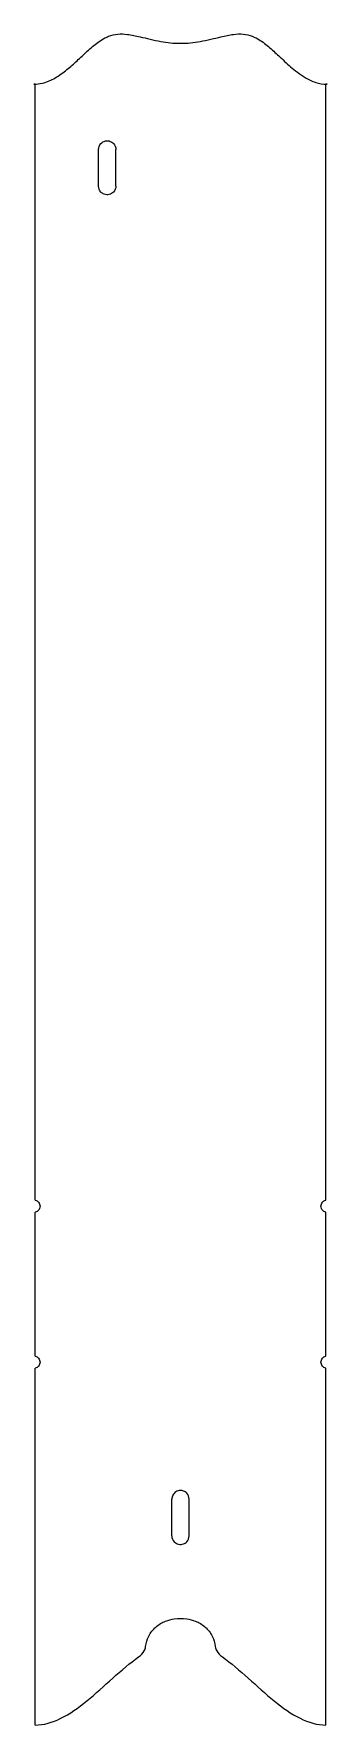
# Model space of a CAD drawing. Header units: millimetres. Extents: x 0 to 119, y -703 to -14.
import ezdxf

# ---------------------------------------------------------------- set-up
doc = ezdxf.new("R2010")
doc.units = ezdxf.units.MM
doc.layers.add('Flattened_Face', color=7, linetype='CONTINUOUS')

msp = doc.modelspace()

# ---------------------------------------------------------------- linework, layer by layer
at = {"layer": 'Flattened_Face'}
for points, knots in [([(0, -34.41), (1.19, -34.41), (2.37, -34.25), (3.46, -33.99), (5.44, -33.5), (7.13, -32.71), (8.64, -31.85), (10.42, -30.82), (12.01, -29.65), (13.46, -28.47), (14.92, -27.28), (16.25, -26.08), (17.57, -24.86), (18.27, -24.21), (18.96, -23.56), (19.65, -22.91), (21.05, -21.6), (22.42, -20.32), (23.85, -19.1), (25.28, -17.89), (26.78, -16.74), (28.43, -15.82), (29.07, -15.46), (29.75, -15.15), (30.44, -14.87), (31.6, -14.42), (32.85, -14.11), (34.17, -13.99), (35.43, -13.87), (36.75, -13.92), (38.1, -14.09), (39.77, -14.29), (41.48, -14.66), (43.24, -15.08), (45.9, -15.71), (48.68, -16.45), (51.68, -16.99), (54.23, -17.45), (56.95, -17.74), (59.69, -17.74)], [0, 0, 0, 0, 0.042163, 0.042163, 0.042163, 0.119174, 0.119174, 0.119174, 0.210732, 0.210732, 0.210732, 0.302291, 0.302291, 0.302291, 0.351035, 0.351035, 0.351035, 0.450515, 0.450515, 0.450515, 0.549995, 0.549995, 0.549995, 0.588705, 0.588705, 0.588705, 0.652665, 0.652665, 0.652665, 0.713578, 0.713578, 0.713578, 0.789133, 0.789133, 0.789133, 0.903263, 0.903263, 0.903263, 1, 1, 1, 1]), ([(59.69, -17.74), (62.44, -17.74), (65.16, -17.45), (67.7, -16.99), (70.7, -16.45), (73.48, -15.72), (76.13, -15.08), (77.88, -14.67), (79.58, -14.3), (81.24, -14.09), (82.6, -13.92), (83.94, -13.87), (85.21, -13.99), (86.53, -14.11), (87.78, -14.42), (88.93, -14.87), (89.63, -15.14), (90.29, -15.45), (90.92, -15.81), (92.58, -16.72), (94.07, -17.87), (95.51, -19.08), (96.94, -20.29), (98.31, -21.57), (99.71, -22.88), (101.25, -24.34), (102.82, -25.82), (104.5, -27.27), (105.38, -28.04), (106.3, -28.79), (107.27, -29.53), (108.24, -30.26), (109.27, -30.98), (110.4, -31.65), (111.69, -32.41), (113.11, -33.13), (114.75, -33.66), (116.16, -34.11), (117.75, -34.41), (119.38, -34.41)], [0, 0, 0, 0, 0.096989, 0.096989, 0.096989, 0.211191, 0.211191, 0.211191, 0.286554, 0.286554, 0.286554, 0.348289, 0.348289, 0.348289, 0.412261, 0.412261, 0.412261, 0.45064, 0.45064, 0.45064, 0.550307, 0.550307, 0.550307, 0.649973, 0.649973, 0.649973, 0.760073, 0.760073, 0.760073, 0.81803, 0.81803, 0.81803, 0.875988, 0.875988, 0.875988, 0.942857, 0.942857, 0.942857, 1, 1, 1, 1]), ([(27.26, -58.58), (27.71, -58.09), (28.35, -57.67), (29.15, -57.51), (29.79, -57.38), (30.5, -57.44), (31.08, -57.67), (31.61, -57.87), (32.05, -58.18), (32.39, -58.53), (33.06, -59.23), (33.36, -60.09), (33.37, -60.94)], [0, 0, 0, 0, 0.251066, 0.251066, 0.251066, 0.45399, 0.45399, 0.45399, 0.637056, 0.637056, 0.637056, 1, 1, 1, 1]), ([(33.37, -75.94), (33.36, -76.79), (33.06, -77.66), (32.38, -78.36), (31.97, -78.79), (31.4, -79.16), (30.7, -79.34), (30.36, -79.42), (30, -79.46), (29.64, -79.44), (29.28, -79.42), (28.93, -79.34), (28.62, -79.22), (28.09, -79.02), (27.65, -78.71), (27.31, -78.36), (26.64, -77.66), (26.33, -76.79), (26.33, -75.94)], [0, 0, 0, 0, 0.268632, 0.268632, 0.268632, 0.434458, 0.434458, 0.434458, 0.515405, 0.515405, 0.515405, 0.596351, 0.596351, 0.596351, 0.731485, 0.731485, 0.731485, 1, 1, 1, 1]), ([(0.5, -489.05), (1.08, -489.17), (1.56, -489.48), (1.88, -489.85), (2.31, -490.34), (2.51, -490.92), (2.51, -491.5), (2.51, -492.08), (2.31, -492.67), (1.88, -493.15), (1.56, -493.52), (1.08, -493.83), (0.5, -493.95)], [0.0536448, 0.0536448, 0.0536448, 0.0536448, 0.2443773, 0.2443773, 0.2443773, 0.5000304, 0.5000304, 0.5000304, 0.7556827, 0.7556827, 0.7556827, 0.9463616, 0.9463616, 0.9463616, 0.9463616]), ([(118.88, -493.95), (118.31, -493.83), (117.82, -493.52), (117.51, -493.15), (117.08, -492.67), (116.88, -492.08), (116.88, -491.5), (116.88, -490.92), (117.08, -490.34), (117.51, -489.85), (117.83, -489.48), (118.3, -489.17), (118.88, -489.05)], [0.0534837, 0.0534837, 0.0534837, 0.0534837, 0.2436433, 0.2436433, 0.2436433, 0.498537, 0.498537, 0.498537, 0.7534481, 0.7534481, 0.7534481, 0.9458401, 0.9458401, 0.9458401, 0.9458401]), ([(0.5, -552.55), (1.08, -552.67), (1.56, -552.98), (1.88, -553.35), (2.31, -553.84), (2.51, -554.42), (2.51, -555), (2.51, -555.58), (2.31, -556.17), (1.88, -556.65), (1.56, -557.02), (1.08, -557.33), (0.5, -557.45)], [0.0536448, 0.0536448, 0.0536448, 0.0536448, 0.2443773, 0.2443773, 0.2443773, 0.5000304, 0.5000304, 0.5000304, 0.7556827, 0.7556827, 0.7556827, 0.9463616, 0.9463616, 0.9463616, 0.9463616]), ([(118.88, -557.45), (118.31, -557.33), (117.82, -557.02), (117.51, -556.65), (117.08, -556.17), (116.88, -555.58), (116.88, -555), (116.88, -554.42), (117.08, -553.84), (117.51, -553.35), (117.83, -552.98), (118.3, -552.67), (118.88, -552.55)], [0.0534837, 0.0534837, 0.0534837, 0.0534837, 0.2436433, 0.2436433, 0.2436433, 0.498537, 0.498537, 0.498537, 0.7534481, 0.7534481, 0.7534481, 0.9458401, 0.9458401, 0.9458401, 0.9458401]), ([(59.69, -607.3), (59, -607.3), (58.34, -607.51), (57.83, -607.84), (57.25, -608.2), (56.84, -608.68), (56.57, -609.19), (56.3, -609.7), (56.17, -610.25), (56.17, -610.8)], [0, 0, 0, 0, 0.308881, 0.308881, 0.308881, 0.65444, 0.65444, 0.65444, 1, 1, 1, 1]), ([(63.21, -610.8), (63.21, -609.95), (62.9, -609.08), (62.23, -608.38), (61.89, -608.03), (61.45, -607.72), (60.92, -607.52), (60.54, -607.38), (60.12, -607.3), (59.69, -607.3)], [0, 0, 0, 0, 0.536786, 0.536786, 0.536786, 0.806934, 0.806934, 0.806934, 1, 1, 1, 1]), ([(56.17, -625.8), (56.17, -626.65), (56.48, -627.52), (57.15, -628.22), (57.57, -628.65), (58.14, -629.02), (58.84, -629.19), (59.18, -629.28), (59.54, -629.32), (59.9, -629.29), (60.25, -629.27), (60.61, -629.2), (60.92, -629.08), (61.45, -628.88), (61.89, -628.57), (62.23, -628.22), (62.9, -627.52), (63.21, -626.65), (63.21, -625.8)], [0, 0, 0, 0, 0.268621, 0.268621, 0.268621, 0.434441, 0.434441, 0.434441, 0.515392, 0.515392, 0.515392, 0.596343, 0.596343, 0.596343, 0.731481, 0.731481, 0.731481, 1, 1, 1, 1]), ([(45.51, -670.88), (45.67, -669.42), (46.09, -667.99), (46.75, -666.65), (47.45, -665.25), (48.44, -663.96), (49.65, -662.91), (50.82, -661.89), (52.18, -661.09), (53.61, -660.53), (54.76, -660.08), (55.95, -659.78), (57.15, -659.61)], [0, 0, 0, 0, 0.256345, 0.256345, 0.256345, 0.525779, 0.525779, 0.525779, 0.788438, 0.788438, 0.788438, 1, 1, 1, 1]), ([(62.24, -659.61), (63.44, -659.78), (64.63, -660.09), (65.78, -660.54), (67.2, -661.09), (68.56, -661.89), (69.73, -662.91), (70.94, -663.96), (71.93, -665.25), (72.63, -666.66), (73.3, -667.99), (73.71, -669.42), (73.87, -670.88)], [0, 0, 0, 0, 0.211937, 0.211937, 0.211937, 0.474109, 0.474109, 0.474109, 0.744083, 0.744083, 0.744083, 1, 1, 1, 1]), ([(0.5, -702.9), (4.01, -702.82), (7.53, -701.84), (11.04, -700.1), (14.55, -698.37), (18.07, -695.88), (21.58, -693.01), (25.09, -690.14), (28.61, -686.9), (32.12, -683.76), (35.63, -680.61), (39.15, -677.58), (42.66, -675.12)], [3.167911, 3.167911, 3.167911, 3.167911, 3.722657, 3.722657, 3.722657, 4.277402, 4.277402, 4.277402, 4.832148, 4.832148, 4.832148, 5.386894, 5.386894, 5.386894, 5.386894]), ([(42.66, -675.12), (43.63, -674.43), (44.43, -673.59), (44.95, -672.63), (45.25, -672.07), (45.44, -671.48), (45.51, -670.88)], [0, 0, 0, 0, 0.636122, 0.636122, 0.636122, 1, 1, 1, 1]), ([(73.87, -670.88), (73.94, -671.48), (74.14, -672.08), (74.44, -672.63), (74.95, -673.59), (75.75, -674.43), (76.72, -675.12)], [0, 0, 0, 0, 0.364655, 0.364655, 0.364655, 1, 1, 1, 1]), ([(76.72, -675.12), (80.24, -677.58), (83.75, -680.61), (87.26, -683.76), (90.78, -686.9), (94.29, -690.14), (97.8, -693.01), (101.32, -695.88), (104.83, -698.37), (108.34, -700.1), (111.86, -701.84), (115.37, -702.82), (118.88, -702.9)], [7.179477, 7.179477, 7.179477, 7.179477, 7.734223, 7.734223, 7.734223, 8.288968, 8.288968, 8.288968, 8.843714, 8.843714, 8.843714, 9.39846, 9.39846, 9.39846, 9.39846])]:
    msp.add_open_spline(points, degree=3, knots=knots, dxfattribs=at)
for points, degree in [([(0.5, -34.41), (0, -34.41)], 1), ([(0.5, -489.05), (0.5, -34.41)], 1), ([(118.88, -489.05), (118.88, -34.41)], 1), ([(119.38, -34.41), (118.88, -34.41)], 1), ([(26.33, -60.94), (26.33, -60.11), (26.62, -59.27), (27.26, -58.58)], 3), ([(26.33, -75.94), (26.33, -60.94)], 1), ([(33.37, -75.94), (33.37, -60.94)], 1), ([(0.5, -552.55), (0.5, -493.95)], 1), ([(118.88, -552.55), (118.88, -493.95)], 1), ([(0.5, -702.9), (0.5, -557.45)], 1), ([(118.88, -702.9), (118.88, -557.45)], 1), ([(56.17, -625.8), (56.17, -610.8)], 1), ([(63.21, -625.8), (63.21, -610.8)], 1), ([(57.15, -659.61), (58.84, -659.36), (60.55, -659.36), (62.24, -659.61)], 3)]:
    msp.add_open_spline(points, degree=degree, dxfattribs=at)

doc.saveas('drawing.dxf')
